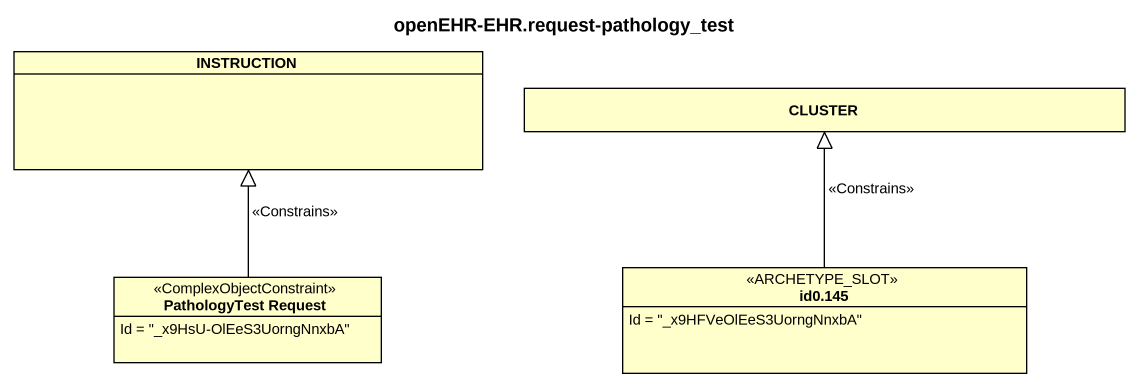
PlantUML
@startuml
title openEHR-EHR.request-pathology_test
hide circle
hide empty members
class INSTRUCTION
class CLUSTER
class "PathologyTest Request" as PathologyTest_Request <<ComplexObjectConstraint>> {
  Id = "_x9HsU-OlEeS3UorngNnxbA"
}
class "id0.145" as id0_145 <<ARCHETYPE_SLOT>> {
  Id = "_x9HFVeOlEeS3UorngNnxbA"
}
PathologyTest_Request -up-|> INSTRUCTION : <<Constrains>>
id0_145 -up-|> CLUSTER : <<Constrains>>
@enduml
